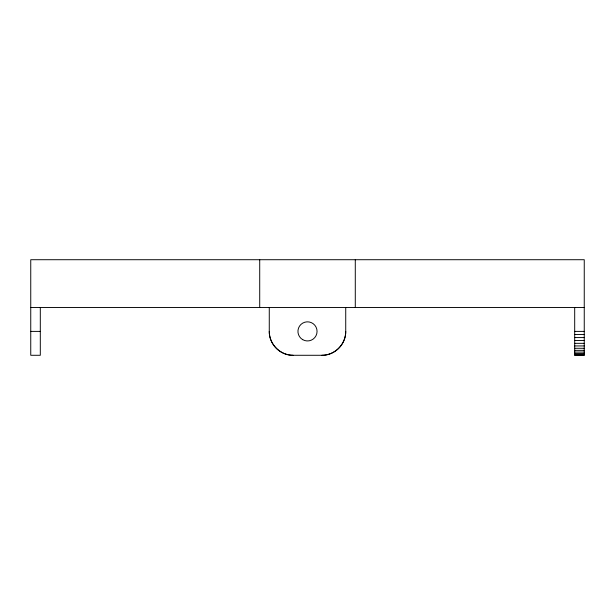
<?xml version="1.0" encoding="UTF-8"?>
<svg xmlns="http://www.w3.org/2000/svg" width="615" height="615" viewBox="0 0 615 615"><rect width="100%" height="100%" fill="white"/><g stroke="black" fill="none" stroke-linecap="round" stroke-linejoin="round"><path stroke-width="0.92" d="M345.73 307.5L345.73 331.393C345.999 344.162 334.606 355.555 321.837 355.286L293.163 355.286C280.394 355.555 269.001 344.162 269.27 331.393L269.27 307.5M30.75 307.5L584.25 307.5M30.75 331.393L40.306 331.393M574.694 331.393L584.25 331.393M574.694 334.514L584.25 334.514M574.694 337.574L584.25 337.574M574.694 340.533L584.25 340.533M574.694 343.339L584.25 343.339M574.694 345.938L584.25 345.938M574.694 348.282L584.25 348.282M574.694 350.35L584.25 350.35M574.694 352.08L584.25 352.08M574.694 353.464L584.25 353.464M574.694 354.471L584.25 354.471M574.694 355.078L584.25 355.078M574.694 307.5L574.694 355.286L584.25 355.286L584.25 259.714L30.75 259.714L30.75 355.286L40.306 355.286L40.306 307.5M355.286 259.714L355.286 307.5M259.714 259.714L259.714 307.5M293.163 355.286A23.893 23.893 0 0 1 269.27 331.393M345.73 331.393A23.893 23.893 0 0 1 321.837 355.286M302.718 339.664A9.556 9.556 0 0 0 317.056 331.393A9.556 9.556 0 0 0 302.718 323.113A9.556 9.556 0 0 0 302.718 339.664"/></g></svg>
